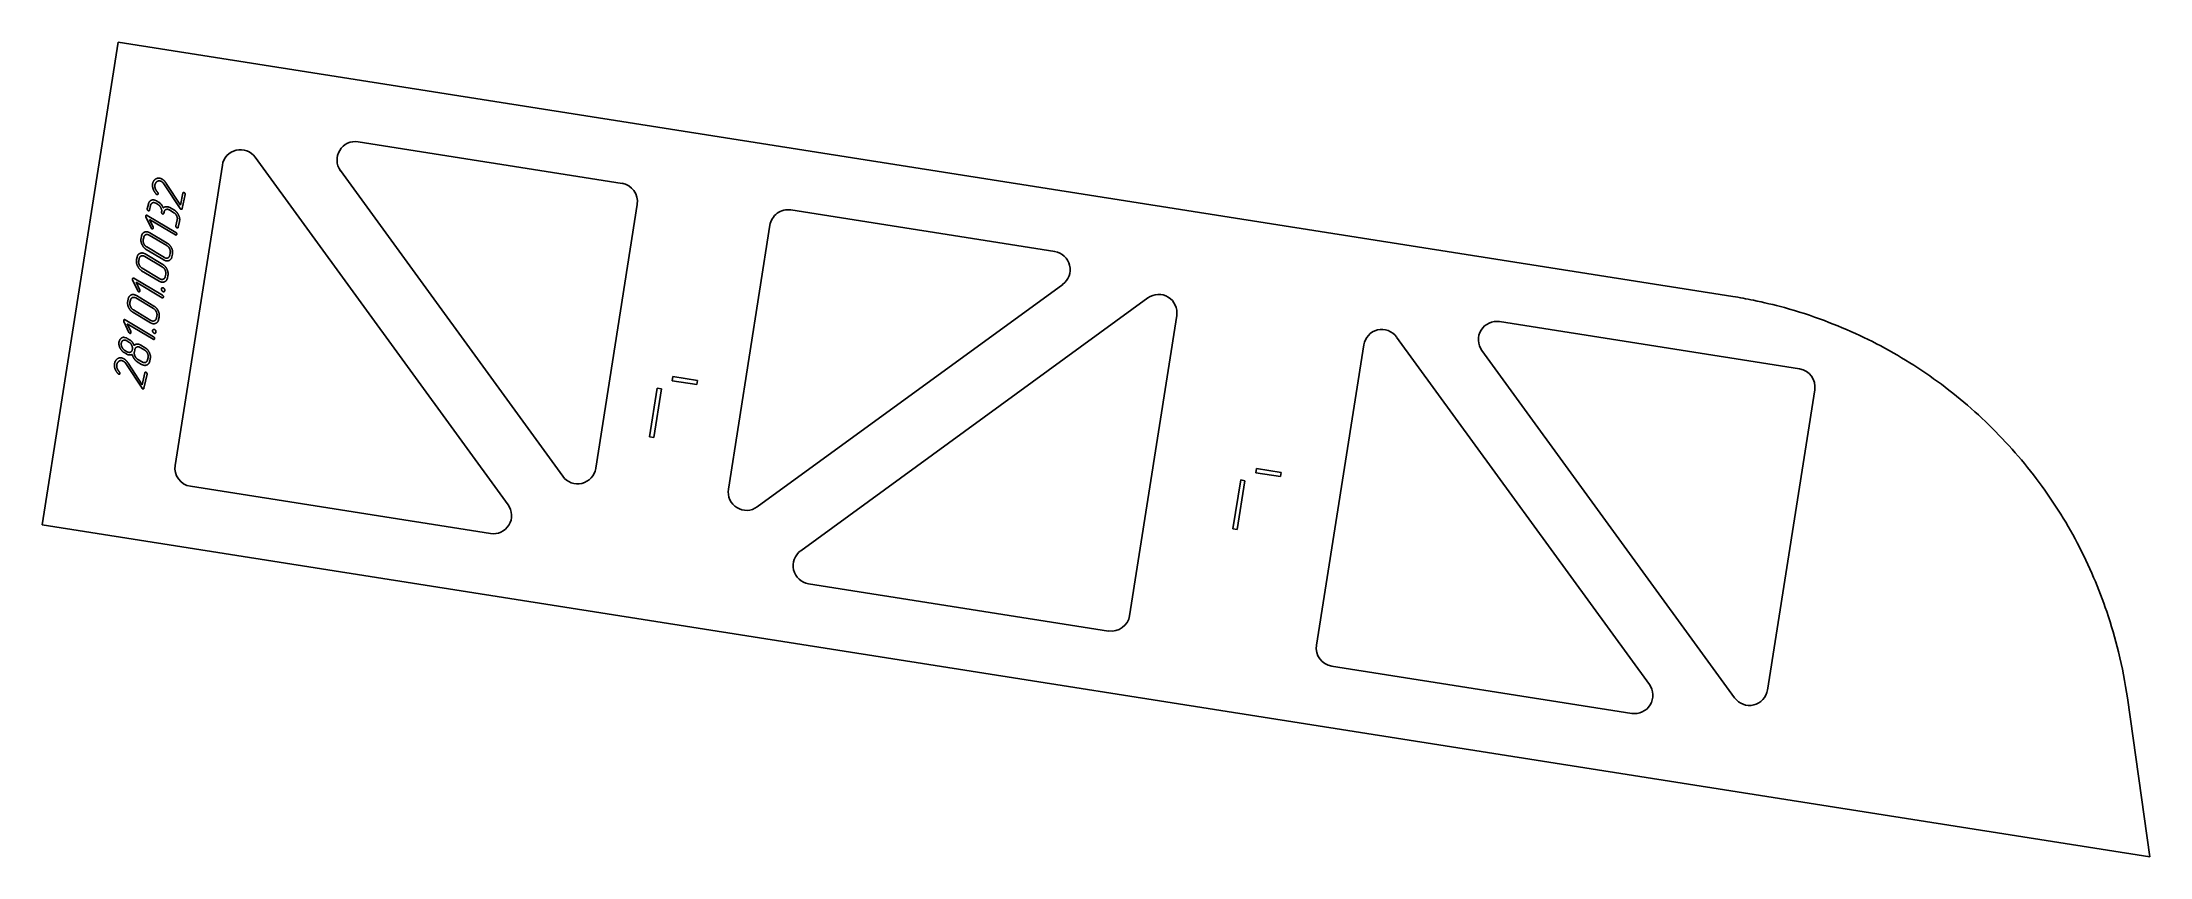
# Model space of a CAD drawing. Header units: millimetres. Extents: x 295 to 2022, y 142 to 809.
import ezdxf

# ---------------------------------------------------------------- set-up
doc = ezdxf.new("R2010")
doc.units = ezdxf.units.MM
doc.linetypes.add('K5LT_BASIC', pattern=[0])
doc.layers.add('Engraving', color=7, linetype='Continuous')

msp = doc.modelspace()

# ---------------------------------------------------------------- linework, layer by layer
at = {"color": 150, "linetype": 'K5LT_BASIC', "lineweight": 25, "true_color": 0x0080ff}
for p, q in [((357.4, 809.4), (295.2, 414.2)), ((1680, 601.2), (357.4, 809.4)), ((770.2, 693.8), (554, 727.8)), ((442.8, 708.7), (404.1, 462.9)), ((676.8, 430.7), (469.7, 715.2)), ((539.6, 704.2), (721.7, 454)), ((748.6, 460.5), (782.6, 676.6)), ((891.3, 659.5), (857.3, 443.4)), ((1124.6, 638), (908.4, 672)), ((880.9, 428.9), (1131.1, 611)), ((1200.9, 600), (916.5, 393)), ((1185.9, 339.8), (1224.6, 585.6)), ((1734.7, 541.9), (1488.9, 580.6)), ((1377.7, 561.5), (1339, 315.7)), ((1611.7, 283.5), (1404.6, 568)), ((1474.4, 557), (1681.5, 272.5)), ((811.8, 535.6), (811.3, 532.2)), ((832.1, 532.4), (811.8, 535.6)), ((798.9, 526.2), (792.6, 486.2)), ((796.1, 485.7), (802.4, 525.7)), ((802.4, 525.7), (798.9, 526.2)), ((811.3, 532.2), (831.5, 529)), ((831.5, 529), (832.1, 532.4)), ((1708.5, 279), (1747.2, 524.8)), ((792.6, 486.2), (796.1, 485.7)), ((1276.9, 451), (1270.6, 411)), ((1274.1, 410.4), (1280.4, 450.4)), ((1280.4, 450.4), (1276.9, 451)), ((1289.8, 460.4), (1289.3, 456.9)), ((1289.3, 456.9), (1309.5, 453.7)), ((1310.1, 457.2), (1289.8, 460.4)), ((1309.5, 453.7), (1310.1, 457.2)), ((416.6, 445.8), (662.3, 407.1)), ((2021.6, 142.5), (295.2, 414.2)), ((1270.6, 411), (1274.1, 410.4)), ((923, 366), (1168.7, 327.3)), ((1351.4, 298.6), (1597.2, 259.9)), ((2003.2, 272.7), (2021.6, 142.5))]:
    msp.add_line(p, q, dxfattribs=at)
for centre, start, end in [((551.7, 713), 81.0534, 216.0534), ((457.6, 706.3), 36.0534, 171.0534), ((767.8, 679), 351.0534, 81.0534), ((906.1, 657.2), 81.0534, 171.0534), ((1122.2, 623.2), 306.0534, 81.0534), ((1209.7, 587.9), 351.0534, 126.0534), ((1392.5, 559.2), 36.0534, 171.0534), ((1486.6, 565.8), 81.0534, 216.0534), ((1732.3, 527.1), 351.0534, 81.0534), ((418.9, 460.6), 171.0534, 261.0534), ((733.8, 462.8), 216.0534, 351.0534), ((872.1, 441.1), 171.0534, 306.0534), ((664.7, 421.9), 261.0534, 36.0534), ((925.3, 380.8), 126.0534, 261.0534), ((1171.1, 342.2), 261.0534, 351.0534), ((1353.8, 313.4), 171.0534, 261.0534), ((1599.5, 274.7), 261.0534, 36.0534), ((1693.6, 281.4), 216.0534, 351.0534)]:
    msp.add_arc(centre, 15, start, end, dxfattribs=at)
msp.add_open_spline([(1680, 601.2), (1685.6, 600.3), (1699.6, 597.7), (1724.7, 591.8), (1753.9, 582.3), (1783.8, 569.8), (1811.6, 555.4), (1838.2, 538.8), (1863.5, 520), (1887.1, 499.2), (1909, 476.5), (1929, 452.2), (1946.9, 426.5), (1962.6, 399.4), (1975.9, 371.5), (1987.3, 341.7), (1996.9, 308.6), (2001.4, 285.1), (2003.2, 272.7)], degree=3, knots=[0.009983, 0.009983, 0.009983, 0.009983, 0.59949, 1.485381, 2.62924, 3.650326, 4.641696, 5.641963, 6.6282, 7.617876, 8.600226, 9.58318, 10.573852, 11.562336, 12.565593, 13.549448, 14.693192, 16, 16, 16, 16], dxfattribs=at)
at = {"layer": 'Engraving', "color": 150, "linetype": 'K5LT_BASIC', "lineweight": 25, "true_color": 0x0080ff}
for p, q in [((394.4, 694.2), (394.9, 693.5)), ((394.9, 693.5), (395.5, 692.7)), ((395.5, 692.7), (408.3, 673.1)), ((408.4, 676), (396.9, 693.7)), ((382.2, 676.8), (381.3, 672.9)), ((383.1, 671.8), (384, 675.7)), ((388.4, 677.5), (390.2, 676.4)), ((388.7, 685), (389, 684.7)), ((390.6, 678.3), (388.8, 679.4)), ((391.2, 678), (390.6, 678.3)), ((391.6, 677.8), (391.2, 678)), ((391.9, 677.4), (391.6, 677.8)), ((403.5, 671.8), (399.9, 673.9)), ((410.5, 685.8), (408.4, 676)), ((409.9, 673.1), (412.3, 684.7)), ((380.2, 666.3), (384.4, 657.3)), ((404.7, 653.6), (381.2, 667.6)), ((386, 657.9), (383, 664.3)), ((383, 664.3), (404.3, 651.7)), ((394.8, 669.3), (395, 670.2)), ((399.5, 672), (403.1, 669.8)), ((405.8, 663.8), (404.8, 658.9)), ((406.6, 657.9), (407.7, 662.7)), ((376.6, 650.7), (376.2, 648.8)), ((378.4, 649.6), (378, 647.7)), ((380.4, 639.7), (394.8, 631.1)), ((380.8, 641.7), (395.3, 633.1)), ((397.3, 642.8), (382.9, 651.4)), ((397.7, 644.8), (383.3, 653.4)), ((372.9, 633.3), (372.5, 631.4)), ((374.7, 632.3), (374.3, 630.3)), ((376.7, 622.3), (391.1, 613.7)), ((377.1, 624.3), (391.6, 615.7)), ((393.6, 625.4), (379.2, 634)), ((394, 627.4), (379.6, 636)), ((399.7, 634.8), (400.1, 636.8)), ((401.5, 633.7), (401.9, 635.7)), ((369.3, 614.9), (373.5, 605.8)), ((393.8, 602.2), (370.3, 616.1)), ((375.1, 606.4), (372.1, 612.9)), ((372.1, 612.9), (393.4, 600.2)), ((396, 617.4), (396.4, 619.4)), ((397.8, 616.3), (398.2, 618.3)), ((365.7, 599.3), (365.3, 597.3)), ((367.5, 598.2), (367.1, 596.3)), ((369.5, 588.3), (383.9, 579.7)), ((369.9, 590.2), (384.3, 581.6)), ((386.4, 591.4), (372, 600)), ((386.8, 593.3), (372.4, 601.9)), ((362.1, 580.8), (366.3, 571.7)), ((386.5, 568.1), (363.1, 582.1)), ((364.8, 578.8), (386.1, 566.2)), ((367.8, 572.4), (364.8, 578.8)), ((388.8, 583.4), (389.2, 585.3)), ((390.6, 582.3), (391, 584.2)), ((358.3, 564.2), (358.1, 563.6)), ((358.1, 563.6), (358.1, 562.9)), ((358.1, 562.9), (358.1, 561.7)), ((362.4, 555.2), (364.2, 554.1)), ((363.7, 567.4), (362.7, 567.7)), ((362.8, 557.1), (364.7, 556)), ((364.3, 567.2), (363.7, 567.4)), ((364.9, 566.9), (364.3, 567.2)), ((366.3, 563.8), (364.5, 564.9)), ((366.7, 565.8), (364.9, 566.9)), ((371.1, 557.7), (370.7, 555.7)), ((379.2, 557.3), (375.5, 559.4)), ((379.6, 559.2), (376, 561.4)), ((357.5, 537.9), (357.8, 537.6)), ((363.1, 547.1), (363.7, 546.4)), ((363.7, 546.4), (364.3, 545.6)), ((364.3, 545.6), (377, 526)), ((377.2, 528.9), (365.6, 546.6)), ((373.1, 547.8), (376.7, 545.6)), ((373.5, 549.7), (377.1, 547.6)), ((379.3, 538.7), (377.2, 528.9)), ((378.6, 526), (381.1, 537.6)), ((381.5, 549.3), (381.9, 551.2)), ((383.3, 548.2), (383.7, 550.2))]:
    msp.add_line(p, q, dxfattribs=at)
for points in [[(385.7, 693.7), (385.3, 691.6), (386, 689.5)], [(388.6, 697.6), (386.3, 696.4), (385.7, 693.7)], [(387.8, 689.7), (387.3, 691.3), (387.6, 692.7)], [(387.6, 692.7), (387.8, 693.6), (388.4, 694.4)], [(388.4, 694.4), (388.9, 695.1), (389.6, 695.5)], [(393.5, 697.2), (390.9, 698.8), (388.6, 697.6)], [(389.6, 695.5), (391.2, 696.3), (393.1, 695.2)], [(393.1, 695.2), (393.8, 694.8), (394.4, 694.2)], [(395.2, 695.9), (394.4, 696.7), (393.5, 697.2)], [(396.9, 693.7), (395.9, 695.1), (395.2, 695.9)], [(384.6, 680), (382.7, 679.2), (382.2, 676.8)], [(384, 675.7), (384.3, 677.4), (385.6, 677.9)], [(388.8, 679.4), (386.6, 680.8), (384.6, 680)], [(385.6, 677.9), (386.9, 678.3), (388.4, 677.5)], [(386, 689.5), (386.7, 687.1), (388.7, 685)], [(389.7, 686.5), (388.2, 688.2), (387.8, 689.7)], [(389, 684.7), (389.4, 684.5), (389.7, 684.7)], [(390.1, 685.9), (390, 686.2), (389.7, 686.5)], [(389.7, 684.7), (390.1, 684.8), (390.1, 685.2)], [(390.1, 685.2), (390.2, 685.6), (390.1, 685.9)], [(390.2, 676.4), (391.7, 675.5), (392.5, 673.7)], [(392.9, 676.4), (392.4, 677.1), (391.9, 677.4)], [(392.5, 673.7), (393.4, 672), (393, 670.3)], [(394.4, 673.7), (393.7, 675.3), (392.9, 676.4)], [(396.8, 674.7), (395.3, 674.6), (394.4, 673.7)], [(399.9, 673.9), (398.4, 674.8), (396.8, 674.7)], [(410.9, 686.3), (410.6, 686.1), (410.5, 685.8)], [(411.6, 686.2), (411.3, 686.4), (410.9, 686.3)], [(412.2, 685.6), (412, 686), (411.6, 686.2)], [(412.3, 684.7), (412.4, 685.2), (412.2, 685.6)], [(380.5, 667.7), (380.2, 667.5), (380.1, 667.1)], [(380.1, 667.1), (380.1, 666.7), (380.2, 666.3)], [(381.2, 667.6), (380.8, 667.8), (380.5, 667.7)], [(381.3, 672.9), (381.2, 672.4), (381.5, 672)], [(381.5, 672), (381.8, 671.5), (382, 671.4)], [(382, 671.4), (382.4, 671.2), (382.7, 671.3)], [(382.7, 671.3), (383.1, 671.4), (383.1, 671.8)], [(384.4, 657.3), (384.8, 656.7), (385, 656.6)], [(385, 656.6), (385.4, 656.4), (385.7, 656.5)], [(385.7, 656.5), (386, 656.6), (386.1, 657)], [(386.1, 657), (386.2, 657.4), (386, 657.9)], [(393, 670.3), (392.9, 669.9), (393.2, 669.4)], [(393.2, 669.4), (393.5, 668.9), (393.7, 668.8)], [(393.7, 668.8), (394.1, 668.6), (394.4, 668.7)], [(394.4, 668.7), (394.7, 668.8), (394.8, 669.3)], [(395, 670.2), (395.4, 671.9), (396.7, 672.4)], [(396.7, 672.4), (398, 672.9), (399.5, 672)], [(403.1, 669.8), (404.6, 668.9), (405.4, 667.2)], [(407, 667.8), (405.7, 670.4), (403.5, 671.8)], [(404.8, 658.9), (404.7, 658.4), (405, 658)], [(405, 658), (405.3, 657.5), (405.5, 657.4)], [(405.4, 667.2), (406.2, 665.4), (405.8, 663.8)], [(405.5, 657.4), (405.9, 657.2), (406.2, 657.3)], [(406.2, 657.3), (406.5, 657.4), (406.6, 657.9)], [(407.7, 662.7), (408.2, 665.1), (407, 667.8)], [(408.3, 673.1), (408.4, 672.9), (408.7, 672.7)], [(408.7, 672.7), (409.1, 672.5), (409.4, 672.6)], [(409.4, 672.6), (409.8, 672.7), (409.9, 673.1)], [(376.2, 648.8), (375.7, 646.3), (377, 643.7)], [(379.1, 653.9), (377.1, 653.1), (376.6, 650.7)], [(377, 643.7), (378.2, 641), (380.4, 639.7)], [(378, 647.7), (377.7, 646.1), (378.5, 644.3)], [(380.1, 651.8), (378.8, 651.3), (378.4, 649.6)], [(378.5, 644.3), (379.3, 642.6), (380.8, 641.7)], [(383.3, 653.4), (381, 654.7), (379.1, 653.9)], [(382.9, 651.4), (381.4, 652.3), (380.1, 651.8)], [(399.7, 640.1), (398.9, 641.9), (397.3, 642.8)], [(401.2, 640.8), (400, 643.4), (397.7, 644.8)], [(400.1, 636.8), (400.4, 638.3), (399.7, 640.1)], [(401.9, 635.7), (402.4, 638.1), (401.2, 640.8)], [(404.3, 651.7), (404.8, 651.4), (405, 651.5)], [(405.3, 652.9), (405.1, 653.4), (404.7, 653.6)], [(405, 651.5), (405.4, 651.9), (405.4, 652.1)], [(405.4, 652.1), (405.5, 652.5), (405.3, 652.9)], [(372.5, 631.4), (372, 628.9), (373.3, 626.3)], [(375.4, 636.5), (373.4, 635.7), (372.9, 633.3)], [(373.3, 626.3), (374.5, 623.6), (376.7, 622.3)], [(374.3, 630.3), (374, 628.7), (374.8, 626.9)], [(376.4, 634.4), (375.1, 633.9), (374.7, 632.3)], [(374.8, 626.9), (375.6, 625.2), (377.1, 624.3)], [(379.6, 636), (377.3, 637.3), (375.4, 636.5)], [(379.2, 634), (377.7, 634.9), (376.4, 634.4)], [(396, 622.7), (395.2, 624.5), (393.6, 625.4)], [(397.5, 623.4), (396.3, 626), (394, 627.4)], [(394.8, 631.1), (397.1, 629.8), (399.1, 630.6)], [(395.3, 633.1), (396.7, 632.2), (398, 632.7)], [(396.4, 619.4), (396.7, 620.9), (396, 622.7)], [(398.2, 618.3), (398.7, 620.7), (397.5, 623.4)], [(398, 632.7), (399.4, 633.3), (399.7, 634.8)], [(399.1, 630.6), (401, 631.5), (401.5, 633.7)], [(369.6, 616.2), (369.3, 616.1), (369.2, 615.7)], [(369.2, 615.7), (369.1, 615.3), (369.3, 614.9)], [(370.3, 616.1), (369.9, 616.4), (369.6, 616.2)], [(373.5, 605.8), (373.9, 605.2), (374, 605.2)], [(374, 605.2), (374.4, 604.9), (374.8, 605.1)], [(374.8, 605.1), (375.1, 605.2), (375.2, 605.6)], [(375.2, 605.6), (375.3, 606), (375.1, 606.4)], [(391.1, 613.7), (393.4, 612.4), (395.4, 613.2)], [(391.6, 615.7), (393, 614.8), (394.3, 615.3)], [(392.9, 607.5), (392.7, 606.8), (393.2, 606.1)], [(393.5, 608.3), (393, 608.1), (392.9, 607.5)], [(393.2, 606.1), (393.6, 605.4), (393.9, 605.3)], [(394.5, 608.2), (394.1, 608.5), (393.5, 608.3)], [(393.9, 605.3), (394.5, 604.9), (395, 605.1)], [(394.3, 615.3), (395.7, 615.9), (396, 617.4)], [(395.4, 607.3), (395, 607.9), (394.5, 608.2)], [(395, 605.1), (395.4, 605.2), (395.6, 605.9)], [(395.4, 613.2), (397.3, 614.1), (397.8, 616.3)], [(395.6, 605.9), (395.7, 606.6), (395.4, 607.3)], [(365.3, 597.3), (364.8, 594.9), (366, 592.2)], [(368.2, 602.5), (366.2, 601.7), (365.7, 599.3)], [(366, 592.2), (367.3, 589.6), (369.5, 588.3)], [(367.1, 596.3), (366.8, 594.6), (367.6, 592.9)], [(369.2, 600.3), (367.9, 599.8), (367.5, 598.2)], [(367.6, 592.9), (368.4, 591.1), (369.9, 590.2)], [(372.4, 601.9), (370.1, 603.3), (368.2, 602.5)], [(372, 600), (370.5, 600.8), (369.2, 600.3)], [(388.7, 588.7), (387.9, 590.4), (386.4, 591.4)], [(390.3, 589.3), (389, 592), (386.8, 593.3)], [(389.2, 585.3), (389.5, 586.9), (388.7, 588.7)], [(391, 584.2), (391.5, 586.7), (390.3, 589.3)], [(393.4, 600.2), (393.8, 599.9), (394.1, 600.1)], [(394.4, 601.5), (394.2, 601.9), (393.8, 602.2)], [(394.1, 600.1), (394.4, 600.5), (394.5, 600.6)], [(394.5, 600.6), (394.6, 601.1), (394.4, 601.5)], [(362, 581.6), (361.9, 581.2), (362.1, 580.8)], [(362.4, 582.2), (362.1, 582), (362, 581.6)], [(363.1, 582.1), (362.7, 582.3), (362.4, 582.2)], [(366.3, 571.7), (366.7, 571.2), (366.8, 571.1)], [(366.8, 571.1), (367.2, 570.9), (367.5, 571)], [(367.5, 571), (367.9, 571.1), (367.9, 571.5)], [(367.9, 571.5), (368, 571.9), (367.8, 572.4)], [(383.9, 579.7), (386.2, 578.3), (388.1, 579.2)], [(384.3, 581.6), (385.8, 580.7), (387.1, 581.3)], [(386.3, 574.2), (385.8, 574), (385.6, 573.5)], [(385.6, 573.5), (385.5, 572.8), (385.9, 572.1)], [(385.9, 572.1), (386.4, 571.4), (386.7, 571.2)], [(387.3, 574.1), (386.8, 574.4), (386.3, 574.2)], [(386.7, 571.2), (387.2, 570.9), (387.7, 571)], [(387.1, 581.3), (388.4, 581.8), (388.8, 583.4)], [(388.2, 573.2), (387.8, 573.8), (387.3, 574.1)], [(387.7, 571), (388.2, 571.2), (388.4, 571.9)], [(388.1, 579.2), (390.1, 580), (390.6, 582.3)], [(388.4, 571.9), (388.5, 572.6), (388.2, 573.2)], [(358.1, 561.7), (358.3, 560.5), (358.9, 559.2)], [(360.7, 567.5), (358.8, 566.6), (358.3, 564.2)], [(358.9, 559.2), (360.3, 556.4), (362.4, 555.2)], [(360.1, 563.2), (359.7, 561.6), (360.5, 559.8)], [(361.7, 565.3), (360.4, 564.8), (360.1, 563.2)], [(360.5, 559.8), (361.3, 558), (362.8, 557.1)], [(362.7, 567.7), (361.7, 567.9), (360.7, 567.5)], [(364.5, 564.9), (363, 565.8), (361.7, 565.3)], [(364.2, 554.1), (365.5, 553.3), (366.7, 553.3)], [(364.7, 556), (366.2, 555.1), (367.5, 555.6)], [(368.6, 561.1), (367.9, 562.9), (366.3, 563.8)], [(369, 563.8), (368.1, 565), (366.7, 565.8)], [(366.7, 553.3), (368, 553.2), (368.9, 553.7)], [(367.5, 555.6), (368.8, 556.2), (369.1, 557.8)], [(369.1, 557.8), (369.4, 559.3), (368.6, 561.1)], [(368.9, 553.7), (369.5, 551.7), (370.6, 550.2)], [(370.5, 561.1), (369.9, 562.7), (369, 563.8)], [(372.9, 562.2), (371.4, 562.1), (370.5, 561.1)], [(370.7, 555.7), (370.4, 554.1), (371.2, 552.4)], [(372.8, 559.8), (371.5, 559.3), (371.1, 557.7)], [(375.5, 559.4), (374, 560.3), (372.8, 559.8)], [(376, 561.4), (374.4, 562.3), (372.9, 562.2)], [(381.5, 554.6), (380.7, 556.4), (379.2, 557.3)], [(383, 555.2), (381.8, 557.9), (379.6, 559.2)], [(381.9, 551.2), (382.3, 552.9), (381.5, 554.6)], [(383.7, 550.2), (384.3, 552.6), (383, 555.2)], [(386.1, 566.2), (386.6, 565.9), (386.9, 566)], [(387.2, 567.4), (387, 567.8), (386.5, 568.1)], [(386.9, 566), (387.2, 566.4), (387.2, 566.6)], [(387.2, 566.6), (387.3, 567), (387.2, 567.4)], [(354.5, 546.5), (354.1, 544.5), (354.7, 542.4)], [(357.3, 550.5), (355.1, 549.3), (354.5, 546.5)], [(354.7, 542.4), (355.5, 540), (357.5, 537.9)], [(356.5, 542.6), (356.1, 544.2), (356.3, 545.5)], [(356.3, 545.5), (356.6, 546.5), (357.1, 547.3)], [(358.5, 539.3), (357, 541.1), (356.5, 542.6)], [(357.1, 547.3), (357.7, 548), (358.4, 548.4)], [(362.2, 550.1), (359.7, 551.7), (357.3, 550.5)], [(357.8, 537.6), (358.2, 537.4), (358.5, 537.6)], [(358.4, 548.4), (360, 549.2), (361.8, 548.1)], [(358.8, 538.8), (358.7, 539.1), (358.5, 539.3)], [(358.5, 537.6), (358.8, 537.7), (358.9, 538.1)], [(358.9, 538.1), (358.9, 538.5), (358.8, 538.8)], [(361.8, 548.1), (362.5, 547.7), (363.1, 547.1)], [(363.9, 548.8), (363.1, 549.6), (362.2, 550.1)], [(365.6, 546.6), (364.7, 548), (363.9, 548.8)], [(370.6, 550.2), (371.7, 548.6), (373.1, 547.8)], [(371.2, 552.4), (372, 550.6), (373.5, 549.7)], [(376.7, 545.6), (379, 544.3), (380.9, 545.1)], [(377.1, 547.6), (378.6, 546.7), (379.9, 547.2)], [(379.7, 539.2), (379.3, 539), (379.3, 538.7)], [(380.4, 539.1), (380.1, 539.3), (379.7, 539.2)], [(379.9, 547.2), (381.2, 547.8), (381.5, 549.3)], [(380.9, 538.5), (380.7, 538.9), (380.4, 539.1)], [(380.9, 545.1), (382.9, 546), (383.3, 548.2)], [(381.1, 537.6), (381.2, 538.1), (380.9, 538.5)], [(377, 526), (377.2, 525.7), (377.4, 525.6)], [(377.4, 525.6), (377.8, 525.4), (378.2, 525.5)], [(378.2, 525.5), (378.5, 525.6), (378.6, 526)]]:
    msp.add_open_spline(points, degree=2, dxfattribs=at)

doc.saveas('drawing.dxf')
